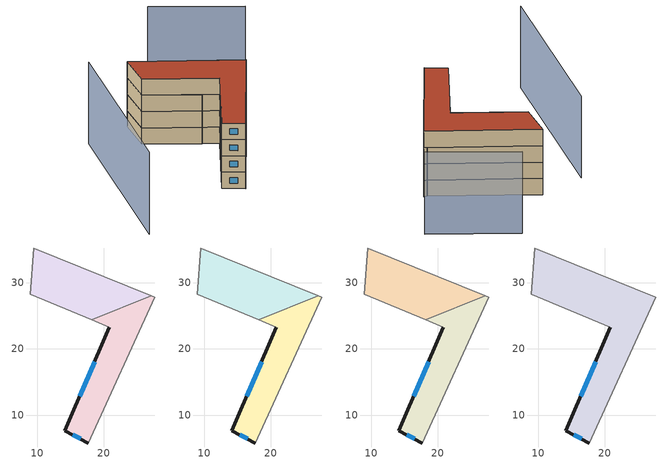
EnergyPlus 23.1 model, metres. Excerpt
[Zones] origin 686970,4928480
42c84e1b770c6781_F0_dwelling_0
 floor ground (EU_floor_Construction): 27.69,27.8 17.69,5.79 14.12,7.61 20.86,23.25 18.18,24.37 27.18,28.01 z0
 wall outside (EU_wall_Construction): 20.86,23.25 14.12,7.61 17.69,5.79 z0:3
 wall adiabatic (EU_wall_Construction): 18.18,24.37 20.86,23.25 / 17.69,5.79 27.69,27.8 27.18,28.01 z0:3
 wall to 42c84e1b770c6781_F0_dwelling_1 (EU_wall_Construction): 27.18,28.01 18.18,24.37 z0:3
 window (EU_Window_Construction): 15.31,7.01 16.5,6.4 / 18.62,18.04 16.37,12.83 z1:2
42c84e1b770c6781_F0_dwelling_1
 floor ground (EU_floor_Construction): 27.18,28.01 18.18,24.37 8.91,28.22 9.45,35.23 z0
 wall adiabatic (EU_wall_Construction): 27.18,28.01 9.45,35.23 8.91,28.22 18.18,24.37 z0:3
42c84e1b770c6781_F1_dwelling_0
 floor to 42c84e1b770c6781_F0_dwelling_0 (EU_floor_Construction): 27.69,27.8 17.69,5.79 14.12,7.61 20.86,23.25 18.18,24.37 27.18,28.01 z3
 wall outside (EU_wall_Construction): 20.86,23.25 14.12,7.61 17.69,5.79 z3:6
 wall adiabatic (EU_wall_Construction): 18.18,24.37 20.86,23.25 / 17.69,5.79 27.69,27.8 27.18,28.01 z3:6
 wall to 42c84e1b770c6781_F1_dwelling_1 (EU_wall_Construction): 27.18,28.01 18.18,24.37 z3:6
 window (EU_Window_Construction): 15.31,7.01 16.5,6.4 / 18.62,18.04 16.37,12.83 z4:5
42c84e1b770c6781_F1_dwelling_1
 floor to 42c84e1b770c6781_F0_dwelling_1 (EU_floor_Construction): 27.18,28.01 18.18,24.37 8.91,28.22 9.45,35.23 z3
 wall adiabatic (EU_wall_Construction): 27.18,28.01 9.45,35.23 8.91,28.22 18.18,24.37 z3:6
42c84e1b770c6781_F2_dwelling_0
 floor to 42c84e1b770c6781_F1_dwelling_0 (EU_floor_Construction): 27.69,27.8 17.69,5.79 14.12,7.61 20.86,23.25 18.18,24.37 27.18,28.01 z6
 wall outside (EU_wall_Construction): 20.86,23.25 14.12,7.61 17.69,5.79 z6:9
 wall adiabatic (EU_wall_Construction): 18.18,24.37 20.86,23.25 / 17.69,5.79 27.69,27.8 27.18,28.01 z6:9
 wall to 42c84e1b770c6781_F2_dwelling_1 (EU_wall_Construction): 27.18,28.01 18.18,24.37 z6:9
 window (EU_Window_Construction): 15.31,7.01 16.5,6.4 / 18.62,18.04 16.37,12.83 z7:8
42c84e1b770c6781_F2_dwelling_1
 floor to 42c84e1b770c6781_F1_dwelling_1 (EU_floor_Construction): 27.18,28.01 18.18,24.37 8.91,28.22 9.45,35.23 z6
 wall adiabatic (EU_wall_Construction): 27.18,28.01 9.45,35.23 8.91,28.22 18.18,24.37 z6:9
42c84e1b770c6781_F3_dwelling_0
 floor to 42c84e1b770c6781_F2_dwelling_0 (EU_floor_Construction): 27.69,27.8 17.69,5.79 14.12,7.61 20.86,23.25 18.18,24.37 27.18,28.01 z9
 floor to 42c84e1b770c6781_F2_dwelling_1 (EU_floor_Construction): 27.18,28.01 18.18,24.37 8.91,28.22 9.45,35.23 z9
 wall outside (EU_wall_Construction): 20.86,23.25 14.12,7.61 17.69,5.79 z9:12
 wall adiabatic (EU_wall_Construction): 17.69,5.79 27.69,27.8 9.45,35.23 8.91,28.22 20.86,23.25 z9:12
 window (EU_Window_Construction): 15.31,7.01 16.5,6.4 / 18.62,18.04 16.37,12.83 z10:11
 roof outside (EU_roof_Construction): 17.69,5.79 27.69,27.8 9.45,35.23 8.91,28.22 20.86,23.25 14.12,7.61 z12
shading: 1.03,32.07 -3.88,-3.3 / 33.34,40.86 18.54,47.2 z0:15
[Building]
EU S2 Campaign: North Axis=0; Terrain=City; Solar Distribution=FullExterior
[Site:Location]
Bologna: Latitude=44.5; Longitude=11.25; Time Zone=1; Elevation=37
[SizingPeriod:WeatherFileDays]
AnnualSizingPeriod: Begin Month=1; Begin Day of Month=1; End Month=12; End Day of Month=31; Day of Week for Start Day=Monday; Use Weather File Daylight Saving Period=No; Use Weather File Rain and Snow Indicators=No
[MATERIAL]
EU_InternalMass_Material: Roughness=MediumRough; Thickness=0.1; Conductivity=1; Density=1800; Specific Heat=900; Thermal Absorptance=0.9; Solar Absorptance=0.7; Visible Absorptance=0.7
[MATERIAL:NOMASS] Roughness=MediumRough; Thermal Absorptance=0.9; Solar Absorptance=0.7; Visible Absorptance=0.7
Name | Thermal Resistance
EU_wall_NoMass | 0.937881
EU_roof_NoMass | 0.548572
EU_floor_NoMass | 0.71348
[WINDOWMATERIAL:SIMPLEGLAZINGSYSTEM]
EU_Window_SimpleGlazing: UFactor=4.25633; Solar Heat Gain Coefficient=0.85; Visible Transmittance=0.85
[CONSTRUCTION]
EU_wall_Construction: EU_wall_NoMass
EU_roof_Construction: EU_roof_NoMass
EU_floor_Construction: EU_floor_NoMass
EU_Window_Construction: EU_Window_SimpleGlazing
EU_InternalMass_Construction: EU_InternalMass_Material
[ZONE] Type=1; Multiplier=1; Ceiling Height=autocalculate; Floor Area=autocalculate; Part of Total Floor Area=Yes
Name | Volume
42c84e1b770c6781_F0_dwelling_0; 42c84e1b770c6781_F1_dwelling_0; 42c84e1b770c6781_F2_dwelling_0; 42c84e1b770c6781_F0_dwelling_1; 42c84e1b770c6781_F1_dwelling_1; 42c84e1b770c6781_F2_dwelling_1 | 294.798
42c84e1b770c6781_F3_dwelling_0 | 589.596
[INTERNALMASS] Construction=EU_InternalMass_Construction
Name | Zone or ZoneList | Surface Area
42c84e1b770c6781_F0_dwelling_0_EU_InternalMass | 42c84e1b770c6781_F0_dwelling_0 | 98.266
42c84e1b770c6781_F0_dwelling_1_EU_InternalMass | 42c84e1b770c6781_F0_dwelling_1 | 98.2661
42c84e1b770c6781_F1_dwelling_0_EU_InternalMass | 42c84e1b770c6781_F1_dwelling_0 | 98.266
42c84e1b770c6781_F1_dwelling_1_EU_InternalMass | 42c84e1b770c6781_F1_dwelling_1 | 98.2661
42c84e1b770c6781_F2_dwelling_0_EU_InternalMass | 42c84e1b770c6781_F2_dwelling_0 | 98.266
42c84e1b770c6781_F2_dwelling_1_EU_InternalMass | 42c84e1b770c6781_F2_dwelling_1 | 98.2661
42c84e1b770c6781_F3_dwelling_0_EU_InternalMass | 42c84e1b770c6781_F3_dwelling_0 | 196.535
[OTHEREQUIPMENT] Fuel Type=Electricity; Design Level Calculation Method=Watts/Area; Power per Zone Floor Area=1; Fraction Latent=0; Fraction Radiant=0; Fraction Lost=0; Carbon Dioxide Generation Rate=0; EndUse Subcategory=EU_Step8_InternalGains
Name | Zone or ZoneList or Space or SpaceList | Schedule
EU_Step8_InternalGain_42c84e1b770c6781_F0_dwelling_0_f000 | 42c84e1b770c6781_F0_dwelling_0 | EU_Step8_GainSchedule_42c84e1b770c6781_F0_dwelling_0_f000
EU_Step8_InternalGain_42c84e1b770c6781_F0_dwelling_1_f000 | 42c84e1b770c6781_F0_dwelling_1 | EU_Step8_GainSchedule_42c84e1b770c6781_F0_dwelling_1_f000
EU_Step8_InternalGain_42c84e1b770c6781_F1_dwelling_0_f000 | 42c84e1b770c6781_F1_dwelling_0 | EU_Step8_GainSchedule_42c84e1b770c6781_F1_dwelling_0_f000
EU_Step8_InternalGain_42c84e1b770c6781_F1_dwelling_1_f000 | 42c84e1b770c6781_F1_dwelling_1 | EU_Step8_GainSchedule_42c84e1b770c6781_F1_dwelling_1_f000
EU_Step8_InternalGain_42c84e1b770c6781_F2_dwelling_0_f000 | 42c84e1b770c6781_F2_dwelling_0 | EU_Step8_GainSchedule_42c84e1b770c6781_F2_dwelling_0_f000
EU_Step8_InternalGain_42c84e1b770c6781_F2_dwelling_1_f000 | 42c84e1b770c6781_F2_dwelling_1 | EU_Step8_GainSchedule_42c84e1b770c6781_F2_dwelling_1_f000
EU_Step8_InternalGain_42c84e1b770c6781_F3_dwelling_0_f000 | 42c84e1b770c6781_F3_dwelling_0 | EU_Step8_GainSchedule_42c84e1b770c6781_F3_dwelling_0_f000
[ZONEVENTILATION:DESIGNFLOWRATE] Schedule=EU_AlwaysOn; Design Flow Rate Calculation Method=AirChanges/Hour; Air Changes per Hour=0.687892; Ventilation Type=Natural; Fan Pressure Rise=0; Fan Total Efficiency=1; Constant Term Coefficient=1; Temperature Term Coefficient=0; Velocity Term Coefficient=0; Velocity Squared Term Coefficient=0; Minimum Indoor Temperature=-100; Maximum Indoor Temperature=100; Delta Temperature=-100; Minimum Outdoor Temperature=-100; Maximum Outdoor Temperature=100; Maximum Wind Speed=40
Name | Zone or ZoneList or Space or SpaceList
EU_ConstantAir_42c84e1b770c6781_F0_dwelling_0 | 42c84e1b770c6781_F0_dwelling_0
EU_ConstantAir_42c84e1b770c6781_F0_dwelling_1 | 42c84e1b770c6781_F0_dwelling_1
EU_ConstantAir_42c84e1b770c6781_F1_dwelling_0 | 42c84e1b770c6781_F1_dwelling_0
EU_ConstantAir_42c84e1b770c6781_F1_dwelling_1 | 42c84e1b770c6781_F1_dwelling_1
EU_ConstantAir_42c84e1b770c6781_F2_dwelling_0 | 42c84e1b770c6781_F2_dwelling_0
EU_ConstantAir_42c84e1b770c6781_F2_dwelling_1 | 42c84e1b770c6781_F2_dwelling_1
EU_ConstantAir_42c84e1b770c6781_F3_dwelling_0 | 42c84e1b770c6781_F3_dwelling_0
[HVACTEMPLATE:THERMOSTAT] Constant Heating Setpoint=20; Constant Cooling Setpoint=50
EU_HeatOnly_42c84e1b770c6781_F0_dwelling_0; EU_HeatOnly_42c84e1b770c6781_F0_dwelling_1; EU_HeatOnly_42c84e1b770c6781_F1_dwelling_0; EU_HeatOnly_42c84e1b770c6781_F1_dwelling_1; EU_HeatOnly_42c84e1b770c6781_F2_dwelling_0; EU_HeatOnly_42c84e1b770c6781_F2_dwelling_1; EU_HeatOnly_42c84e1b770c6781_F3_dwelling_0
[HVACTEMPLATE:ZONE:IDEALLOADSAIRSYSTEM] System Availability Schedule=EU_AlwaysOn; Maximum Heating Supply Air Temperature=50; Minimum Cooling Supply Air Temperature=13; Maximum Heating Supply Air Humidity Ratio=0.0156; Minimum Cooling Supply Air Humidity Ratio=0.0077; Heating Limit=NoLimit; Cooling Limit=NoLimit; Heating Availability Schedule=EU_AlwaysOn; Cooling Availability Schedule=EU_CoolingOff; Dehumidification Control Type=ConstantSensibleHeatRatio; Cooling Sensible Heat Ratio=0.7; Dehumidification Setpoint=60; Humidification Control Type=None; Humidification Setpoint=30; Outdoor Air Method=None; Outdoor Air Flow Rate per Person=0.00944; Outdoor Air Flow Rate per Zone Floor Area=0; Outdoor Air Flow Rate per Zone=0; Demand Controlled Ventilation Type=None; Outdoor Air Economizer Type=NoEconomizer; Heat Recovery Type=None; Sensible Heat Recovery Effectiveness=0.7; Latent Heat Recovery Effectiveness=0.65
Name | Template Thermostat
42c84e1b770c6781_F0_dwelling_0 | EU_HeatOnly_42c84e1b770c6781_F0_dwelling_0
42c84e1b770c6781_F0_dwelling_1 | EU_HeatOnly_42c84e1b770c6781_F0_dwelling_1
42c84e1b770c6781_F1_dwelling_0 | EU_HeatOnly_42c84e1b770c6781_F1_dwelling_0
42c84e1b770c6781_F1_dwelling_1 | EU_HeatOnly_42c84e1b770c6781_F1_dwelling_1
42c84e1b770c6781_F2_dwelling_0 | EU_HeatOnly_42c84e1b770c6781_F2_dwelling_0
42c84e1b770c6781_F2_dwelling_1 | EU_HeatOnly_42c84e1b770c6781_F2_dwelling_1
42c84e1b770c6781_F3_dwelling_0 | EU_HeatOnly_42c84e1b770c6781_F3_dwelling_0
[SIZING:ZONE] Zone Cooling Design Supply Air Temperature Input Method=SupplyAirTemperature; Zone Cooling Design Supply Air Temperature=13; Zone Heating Design Supply Air Temperature Input Method=SupplyAirTemperature; Zone Heating Design Supply Air Temperature=50; Zone Cooling Design Supply Air Humidity Ratio=0.008; Zone Heating Design Supply Air Humidity Ratio=0.008; Cooling Design Air Flow Method=DesignDay; Cooling Design Air Flow Rate=0; Cooling Minimum Air Flow per Zone Floor Area=0.000762; Cooling Minimum Air Flow=0; Cooling Minimum Air Flow Fraction=0.2; Heating Design Air Flow Method=DesignDay; Heating Design Air Flow Rate=0; Heating Maximum Air Flow per Zone Floor Area=0.002032; Heating Maximum Air Flow=0.141576; Heating Maximum Air Flow Fraction=0.3; Account for Dedicated Outdoor Air System=No; Dedicated Outdoor Air System Control Strategy=NeutralSupplyAir; Dedicated Outdoor Air Low Setpoint Temperature for Design=autosize; Dedicated Outdoor Air High Setpoint Temperature for Design=autosize; Zone Load Sizing Method=Sensible Load Only No Latent Load; Zone Latent Cooling Design Supply Air Humidity Ratio Input Method=HumidityRatioDifference; Zone Cooling Design Supply Air Humidity Ratio Difference=0.005; Zone Latent Heating Design Supply Air Humidity Ratio Input Method=HumidityRatioDifference; Zone Humidification Design Supply Air Humidity Ratio Difference=0.005
42c84e1b770c6781_F0_dwelling_0; 42c84e1b770c6781_F0_dwelling_1; 42c84e1b770c6781_F1_dwelling_0; 42c84e1b770c6781_F1_dwelling_1; 42c84e1b770c6781_F2_dwelling_0; 42c84e1b770c6781_F2_dwelling_1; 42c84e1b770c6781_F3_dwelling_0
[SCHEDULE:CONSTANT]
Name | Hourly Value
EU_AlwaysOn | 1
EU_CoolingOff | 0
[SCHEDULE:FILE] Column Number=1; Rows to Skip at Top=0; Number of Hours of Data=8760; Column Separator=Comma; Interpolate to Timestep=No; Minutes per Item=60; Adjust Schedule for Daylight Savings=Yes
Name | File
EU_Step8_GainSchedule_42c84e1b770c6781_F0_dwelling_0_f000 | ../../schedules/42c84e1b770c6781/42c84e1b770c6781_F0_dwelling_0_f000_gain.csv
EU_Step8_GainSchedule_42c84e1b770c6781_F0_dwelling_1_f000 | ../../schedules/42c84e1b770c6781/42c84e1b770c6781_F0_dwelling_1_f000_gain.csv
EU_Step8_GainSchedule_42c84e1b770c6781_F1_dwelling_0_f000 | ../../schedules/42c84e1b770c6781/42c84e1b770c6781_F1_dwelling_0_f000_gain.csv
EU_Step8_GainSchedule_42c84e1b770c6781_F1_dwelling_1_f000 | ../../schedules/42c84e1b770c6781/42c84e1b770c6781_F1_dwelling_1_f000_gain.csv
EU_Step8_GainSchedule_42c84e1b770c6781_F2_dwelling_0_f000 | ../../schedules/42c84e1b770c6781/42c84e1b770c6781_F2_dwelling_0_f000_gain.csv
EU_Step8_GainSchedule_42c84e1b770c6781_F2_dwelling_1_f000 | ../../schedules/42c84e1b770c6781/42c84e1b770c6781_F2_dwelling_1_f000_gain.csv
EU_Step8_GainSchedule_42c84e1b770c6781_F3_dwelling_0_f000 | ../../schedules/42c84e1b770c6781/42c84e1b770c6781_F3_dwelling_0_f000_gain.csv
